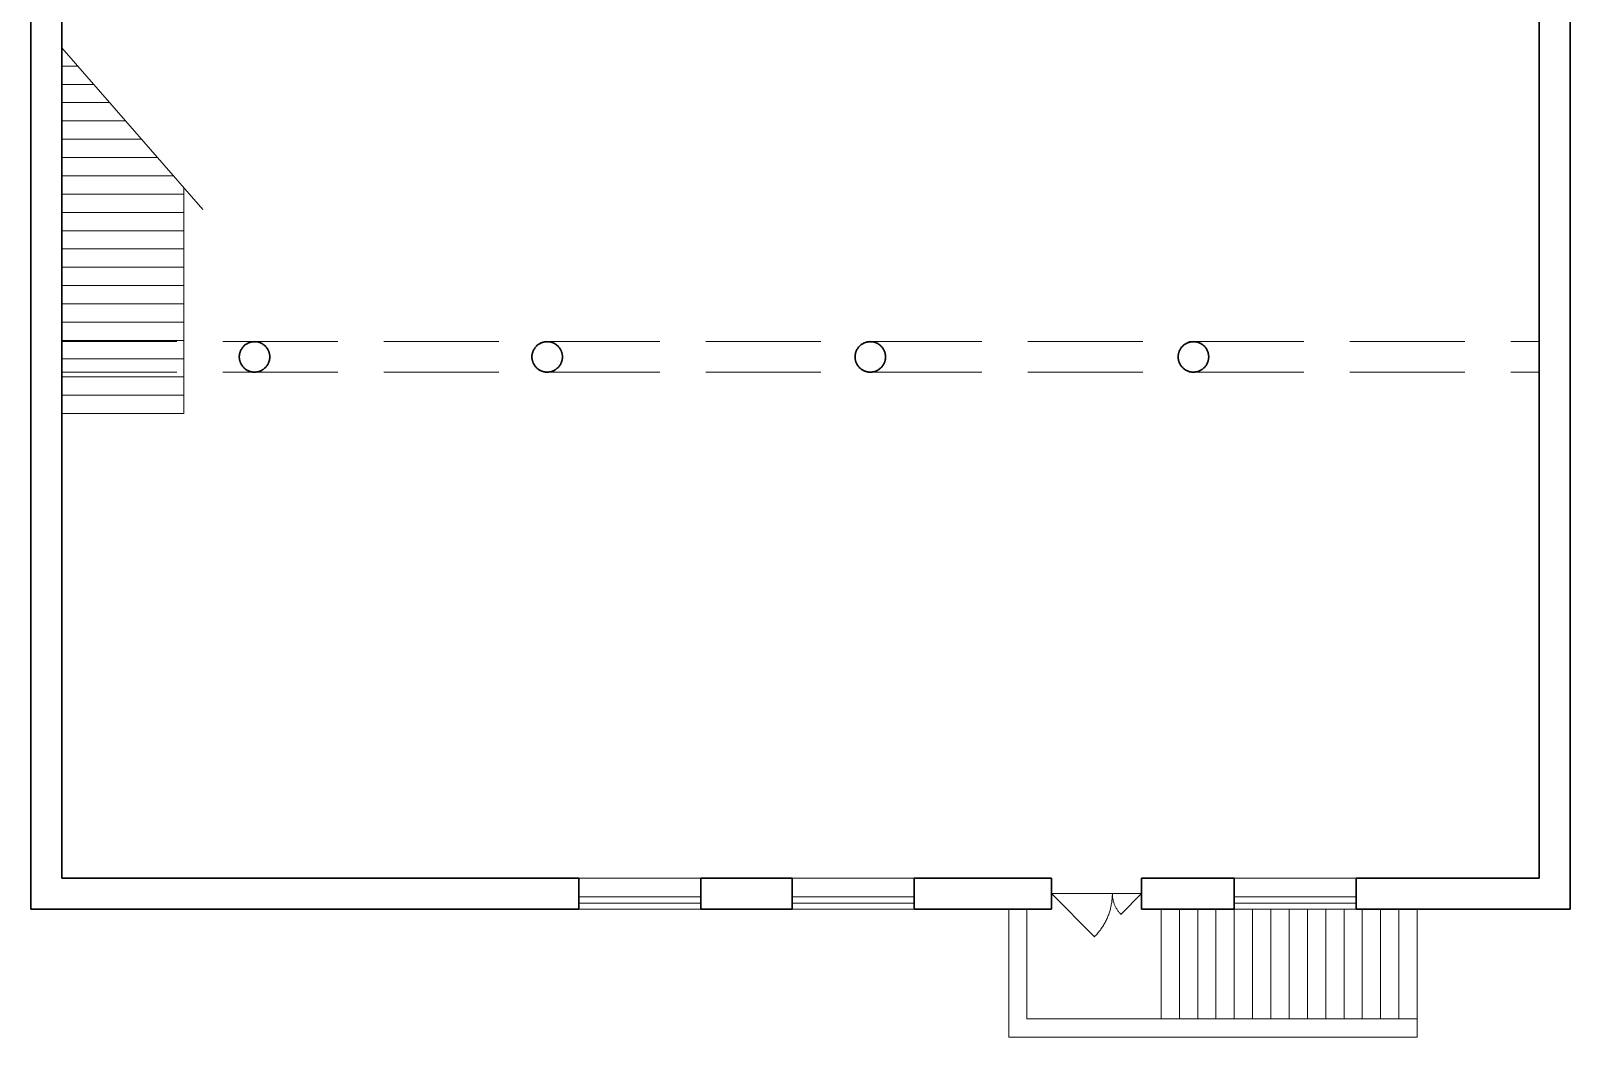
# Model space of a CAD drawing. Header units: metres. Extents: x 2 to 27.2, y 10.3 to 38.2.
# Drawn here: x 2 to 27.25, y 10.25 to 26.76 of the extents above; entities that cross this region are included whole.
import ezdxf

# ---------------------------------------------------------------- set-up
doc = ezdxf.new("R2010")
doc.units = ezdxf.units.M
doc.header["$MEASUREMENT"] = 0
doc.linetypes.add('DGN Style 3', pattern=[2.640572, 1.886123, -0.754449])

msp = doc.modelspace()

# ---------------------------------------------------------------- linework, layer by layer
at = {"color": 7, "linetype": 'Continuous', "lineweight": 30}
for p, q in [((1.998, 36.091), (1.998, 12.351)), ((27.248, 30.371), (27.248, 12.351)), ((26.738, 29.861), (26.738, 12.861)), ((2.508, 28.981), (2.508, 12.861)), ((5.425, 21.47), (5.423, 21.461)), ((5.427, 21.479), (5.425, 21.47)), ((5.43, 21.487), (5.427, 21.479)), ((5.433, 21.496), (5.43, 21.487)), ((5.436, 21.505), (5.433, 21.496)), ((5.44, 21.513), (5.436, 21.505)), ((5.444, 21.521), (5.44, 21.513)), ((5.448, 21.53), (5.444, 21.521)), ((5.453, 21.538), (5.448, 21.53)), ((5.458, 21.545), (5.453, 21.538)), ((5.463, 21.553), (5.458, 21.545)), ((5.468, 21.56), (5.463, 21.553)), ((5.474, 21.568), (5.468, 21.56)), ((5.48, 21.575), (5.474, 21.568)), ((5.486, 21.582), (5.48, 21.575)), ((5.492, 21.588), (5.486, 21.582)), ((5.499, 21.595), (5.492, 21.588)), ((5.506, 21.601), (5.499, 21.595)), ((5.513, 21.606), (5.506, 21.601)), ((5.52, 21.612), (5.513, 21.606)), ((5.527, 21.617), (5.52, 21.612)), ((5.535, 21.622), (5.527, 21.617)), ((5.543, 21.627), (5.535, 21.622)), ((5.551, 21.632), (5.543, 21.627)), ((5.559, 21.636), (5.551, 21.632)), ((5.568, 21.64), (5.559, 21.636)), ((5.576, 21.643), (5.568, 21.64)), ((5.585, 21.646), (5.576, 21.643)), ((5.593, 21.649), (5.585, 21.646)), ((5.602, 21.652), (5.593, 21.649)), ((5.611, 21.654), (5.602, 21.652)), ((5.62, 21.656), (5.611, 21.654)), ((5.629, 21.658), (5.62, 21.656)), ((5.638, 21.659), (5.629, 21.658)), ((5.647, 21.66), (5.638, 21.659)), ((5.657, 21.66), (5.647, 21.66)), ((5.666, 21.661), (5.657, 21.66)), ((5.675, 21.66), (5.666, 21.661)), ((5.684, 21.66), (5.675, 21.66)), ((5.693, 21.659), (5.684, 21.66)), ((5.702, 21.658), (5.693, 21.659)), ((5.711, 21.657), (5.702, 21.658)), ((5.72, 21.655), (5.711, 21.657)), ((5.729, 21.653), (5.72, 21.655)), ((5.738, 21.651), (5.729, 21.653)), ((5.747, 21.648), (5.738, 21.651)), ((5.756, 21.645), (5.747, 21.648)), ((5.764, 21.641), (5.756, 21.645)), ((5.773, 21.638), (5.764, 21.641)), ((5.781, 21.634), (5.773, 21.638)), ((5.789, 21.629), (5.781, 21.634)), ((5.797, 21.625), (5.789, 21.629)), ((5.805, 21.62), (5.797, 21.625)), ((5.812, 21.615), (5.805, 21.62)), ((5.82, 21.609), (5.812, 21.615)), ((5.827, 21.604), (5.82, 21.609)), ((5.834, 21.598), (5.827, 21.604)), ((5.841, 21.591), (5.834, 21.598)), ((5.847, 21.585), (5.841, 21.591)), ((5.854, 21.578), (5.847, 21.585)), ((5.86, 21.571), (5.854, 21.578)), ((5.865, 21.564), (5.86, 21.571)), ((5.871, 21.557), (5.865, 21.564)), ((5.876, 21.549), (5.871, 21.557)), ((5.881, 21.541), (5.876, 21.549)), ((5.886, 21.534), (5.881, 21.541)), ((5.89, 21.526), (5.886, 21.534)), ((5.894, 21.517), (5.89, 21.526)), ((5.898, 21.509), (5.894, 21.517)), ((5.901, 21.5), (5.898, 21.509)), ((5.904, 21.492), (5.901, 21.5)), ((5.907, 21.483), (5.904, 21.492)), ((5.91, 21.474), (5.907, 21.483)), ((5.912, 21.465), (5.91, 21.474)), ((5.914, 21.456), (5.912, 21.465)), ((10.225, 21.47), (10.223, 21.461)), ((10.227, 21.479), (10.225, 21.47)), ((10.23, 21.487), (10.227, 21.479)), ((10.233, 21.496), (10.23, 21.487)), ((10.236, 21.505), (10.233, 21.496)), ((10.24, 21.513), (10.236, 21.505)), ((10.244, 21.521), (10.24, 21.513)), ((10.248, 21.53), (10.244, 21.521)), ((10.253, 21.538), (10.248, 21.53)), ((10.258, 21.545), (10.253, 21.538)), ((10.263, 21.553), (10.258, 21.545)), ((10.268, 21.56), (10.263, 21.553)), ((10.274, 21.568), (10.268, 21.56)), ((10.28, 21.575), (10.274, 21.568)), ((10.286, 21.582), (10.28, 21.575)), ((10.292, 21.588), (10.286, 21.582)), ((10.299, 21.595), (10.292, 21.588)), ((10.306, 21.601), (10.299, 21.595)), ((10.313, 21.606), (10.306, 21.601)), ((10.32, 21.612), (10.313, 21.606)), ((10.327, 21.617), (10.32, 21.612)), ((10.335, 21.622), (10.327, 21.617)), ((10.343, 21.627), (10.335, 21.622)), ((10.351, 21.632), (10.343, 21.627)), ((10.359, 21.636), (10.351, 21.632)), ((10.368, 21.64), (10.359, 21.636)), ((10.376, 21.643), (10.368, 21.64)), ((10.385, 21.646), (10.376, 21.643)), ((10.393, 21.649), (10.385, 21.646)), ((10.402, 21.652), (10.393, 21.649)), ((10.411, 21.654), (10.402, 21.652)), ((10.42, 21.656), (10.411, 21.654)), ((10.429, 21.658), (10.42, 21.656)), ((10.438, 21.659), (10.429, 21.658)), ((10.447, 21.66), (10.438, 21.659)), ((10.457, 21.66), (10.447, 21.66)), ((10.466, 21.661), (10.457, 21.66)), ((10.475, 21.66), (10.466, 21.661)), ((10.484, 21.66), (10.475, 21.66)), ((10.493, 21.659), (10.484, 21.66)), ((10.502, 21.658), (10.493, 21.659)), ((10.511, 21.657), (10.502, 21.658)), ((10.52, 21.655), (10.511, 21.657)), ((10.529, 21.653), (10.52, 21.655)), ((10.538, 21.651), (10.529, 21.653)), ((10.547, 21.648), (10.538, 21.651)), ((10.556, 21.645), (10.547, 21.648)), ((10.564, 21.641), (10.556, 21.645)), ((10.573, 21.638), (10.564, 21.641)), ((10.581, 21.634), (10.573, 21.638)), ((10.589, 21.629), (10.581, 21.634)), ((10.597, 21.625), (10.589, 21.629)), ((10.605, 21.62), (10.597, 21.625)), ((10.612, 21.615), (10.605, 21.62)), ((10.62, 21.609), (10.612, 21.615)), ((10.627, 21.604), (10.62, 21.609)), ((10.634, 21.598), (10.627, 21.604)), ((10.641, 21.591), (10.634, 21.598)), ((10.647, 21.585), (10.641, 21.591)), ((10.654, 21.578), (10.647, 21.585)), ((10.66, 21.571), (10.654, 21.578)), ((10.665, 21.564), (10.66, 21.571)), ((10.671, 21.557), (10.665, 21.564)), ((10.676, 21.549), (10.671, 21.557)), ((10.681, 21.541), (10.676, 21.549)), ((10.686, 21.534), (10.681, 21.541)), ((10.69, 21.526), (10.686, 21.534)), ((10.694, 21.517), (10.69, 21.526)), ((10.698, 21.509), (10.694, 21.517)), ((10.701, 21.5), (10.698, 21.509)), ((10.704, 21.492), (10.701, 21.5)), ((10.707, 21.483), (10.704, 21.492)), ((10.71, 21.474), (10.707, 21.483)), ((10.712, 21.465), (10.71, 21.474)), ((10.714, 21.456), (10.712, 21.465)), ((15.525, 21.47), (15.523, 21.461)), ((15.527, 21.479), (15.525, 21.47)), ((15.53, 21.487), (15.527, 21.479)), ((15.533, 21.496), (15.53, 21.487)), ((15.536, 21.505), (15.533, 21.496)), ((15.54, 21.513), (15.536, 21.505)), ((15.544, 21.521), (15.54, 21.513)), ((15.548, 21.53), (15.544, 21.521)), ((15.553, 21.538), (15.548, 21.53)), ((15.558, 21.545), (15.553, 21.538)), ((15.563, 21.553), (15.558, 21.545)), ((15.568, 21.56), (15.563, 21.553)), ((15.574, 21.568), (15.568, 21.56)), ((15.58, 21.575), (15.574, 21.568)), ((15.586, 21.582), (15.58, 21.575)), ((15.592, 21.588), (15.586, 21.582)), ((15.599, 21.595), (15.592, 21.588)), ((15.606, 21.601), (15.599, 21.595)), ((15.613, 21.606), (15.606, 21.601)), ((15.62, 21.612), (15.613, 21.606)), ((15.627, 21.617), (15.62, 21.612)), ((15.635, 21.622), (15.627, 21.617)), ((15.643, 21.627), (15.635, 21.622)), ((15.651, 21.632), (15.643, 21.627)), ((15.659, 21.636), (15.651, 21.632)), ((15.668, 21.64), (15.659, 21.636)), ((15.676, 21.643), (15.668, 21.64)), ((15.685, 21.646), (15.676, 21.643)), ((15.693, 21.649), (15.685, 21.646)), ((15.702, 21.652), (15.693, 21.649)), ((15.711, 21.654), (15.702, 21.652)), ((15.72, 21.656), (15.711, 21.654)), ((15.729, 21.658), (15.72, 21.656)), ((15.738, 21.659), (15.729, 21.658)), ((15.747, 21.66), (15.738, 21.659)), ((15.757, 21.66), (15.747, 21.66)), ((15.766, 21.661), (15.757, 21.66)), ((15.775, 21.66), (15.766, 21.661)), ((15.784, 21.66), (15.775, 21.66)), ((15.793, 21.659), (15.784, 21.66)), ((15.802, 21.658), (15.793, 21.659)), ((15.811, 21.657), (15.802, 21.658)), ((15.82, 21.655), (15.811, 21.657)), ((15.829, 21.653), (15.82, 21.655)), ((15.838, 21.651), (15.829, 21.653)), ((15.847, 21.648), (15.838, 21.651)), ((15.856, 21.645), (15.847, 21.648)), ((15.864, 21.641), (15.856, 21.645)), ((15.873, 21.638), (15.864, 21.641)), ((15.881, 21.634), (15.873, 21.638)), ((15.889, 21.629), (15.881, 21.634)), ((15.897, 21.625), (15.889, 21.629)), ((15.905, 21.62), (15.897, 21.625)), ((15.912, 21.615), (15.905, 21.62)), ((15.92, 21.609), (15.912, 21.615)), ((15.927, 21.604), (15.92, 21.609)), ((15.934, 21.598), (15.927, 21.604)), ((15.941, 21.591), (15.934, 21.598)), ((15.947, 21.585), (15.941, 21.591)), ((15.954, 21.578), (15.947, 21.585)), ((15.96, 21.571), (15.954, 21.578)), ((15.965, 21.564), (15.96, 21.571)), ((15.971, 21.557), (15.965, 21.564)), ((15.976, 21.549), (15.971, 21.557)), ((15.981, 21.541), (15.976, 21.549)), ((15.986, 21.534), (15.981, 21.541)), ((15.99, 21.526), (15.986, 21.534)), ((15.994, 21.517), (15.99, 21.526)), ((15.998, 21.509), (15.994, 21.517)), ((16.001, 21.5), (15.998, 21.509)), ((16.004, 21.492), (16.001, 21.5)), ((16.007, 21.483), (16.004, 21.492)), ((16.01, 21.474), (16.007, 21.483)), ((16.012, 21.465), (16.01, 21.474)), ((16.014, 21.456), (16.012, 21.465)), ((20.825, 21.47), (20.823, 21.461)), ((20.827, 21.479), (20.825, 21.47)), ((20.83, 21.487), (20.827, 21.479)), ((20.833, 21.496), (20.83, 21.487)), ((20.836, 21.505), (20.833, 21.496)), ((20.84, 21.513), (20.836, 21.505)), ((20.844, 21.521), (20.84, 21.513)), ((20.848, 21.53), (20.844, 21.521)), ((20.853, 21.538), (20.848, 21.53)), ((20.858, 21.545), (20.853, 21.538)), ((20.863, 21.553), (20.858, 21.545)), ((20.868, 21.56), (20.863, 21.553)), ((20.874, 21.568), (20.868, 21.56)), ((20.88, 21.575), (20.874, 21.568)), ((20.886, 21.582), (20.88, 21.575)), ((20.892, 21.588), (20.886, 21.582)), ((20.899, 21.595), (20.892, 21.588)), ((20.906, 21.601), (20.899, 21.595)), ((20.913, 21.606), (20.906, 21.601)), ((20.92, 21.612), (20.913, 21.606)), ((20.927, 21.617), (20.92, 21.612)), ((20.935, 21.622), (20.927, 21.617)), ((20.943, 21.627), (20.935, 21.622)), ((20.951, 21.632), (20.943, 21.627)), ((20.959, 21.636), (20.951, 21.632)), ((20.968, 21.64), (20.959, 21.636)), ((20.976, 21.643), (20.968, 21.64)), ((20.985, 21.646), (20.976, 21.643)), ((20.993, 21.649), (20.985, 21.646)), ((21.002, 21.652), (20.993, 21.649)), ((21.011, 21.654), (21.002, 21.652)), ((21.02, 21.656), (21.011, 21.654)), ((21.029, 21.658), (21.02, 21.656)), ((21.038, 21.659), (21.029, 21.658)), ((21.047, 21.66), (21.038, 21.659)), ((21.057, 21.66), (21.047, 21.66)), ((21.066, 21.661), (21.057, 21.66)), ((21.075, 21.66), (21.066, 21.661)), ((21.084, 21.66), (21.075, 21.66)), ((21.093, 21.659), (21.084, 21.66)), ((21.102, 21.658), (21.093, 21.659)), ((21.111, 21.657), (21.102, 21.658)), ((21.12, 21.655), (21.111, 21.657)), ((21.129, 21.653), (21.12, 21.655)), ((21.138, 21.651), (21.129, 21.653)), ((21.147, 21.648), (21.138, 21.651)), ((21.156, 21.645), (21.147, 21.648)), ((21.164, 21.641), (21.156, 21.645)), ((21.173, 21.638), (21.164, 21.641)), ((21.181, 21.634), (21.173, 21.638)), ((21.189, 21.629), (21.181, 21.634)), ((21.197, 21.625), (21.189, 21.629)), ((21.205, 21.62), (21.197, 21.625)), ((21.212, 21.615), (21.205, 21.62)), ((21.22, 21.609), (21.212, 21.615)), ((21.227, 21.604), (21.22, 21.609)), ((21.234, 21.598), (21.227, 21.604)), ((21.241, 21.591), (21.234, 21.598)), ((21.247, 21.585), (21.241, 21.591)), ((21.254, 21.578), (21.247, 21.585)), ((21.26, 21.571), (21.254, 21.578)), ((21.265, 21.564), (21.26, 21.571)), ((21.271, 21.557), (21.265, 21.564)), ((21.276, 21.549), (21.271, 21.557)), ((21.281, 21.541), (21.276, 21.549)), ((21.286, 21.534), (21.281, 21.541)), ((21.29, 21.526), (21.286, 21.534)), ((21.294, 21.517), (21.29, 21.526)), ((21.298, 21.509), (21.294, 21.517)), ((21.301, 21.5), (21.298, 21.509)), ((21.304, 21.492), (21.301, 21.5)), ((21.307, 21.483), (21.304, 21.492)), ((21.31, 21.474), (21.307, 21.483)), ((21.312, 21.465), (21.31, 21.474)), ((21.314, 21.456), (21.312, 21.465)), ((5.419, 21.434), (5.418, 21.424)), ((5.418, 21.424), (5.418, 21.415)), ((5.418, 21.415), (5.418, 21.406)), ((5.418, 21.406), (5.418, 21.397)), ((5.418, 21.397), (5.419, 21.388)), ((5.42, 21.443), (5.419, 21.434)), ((5.419, 21.388), (5.42, 21.379)), ((5.421, 21.452), (5.42, 21.443)), ((5.42, 21.379), (5.421, 21.369)), ((5.423, 21.461), (5.421, 21.452)), ((5.421, 21.369), (5.423, 21.36)), ((5.423, 21.36), (5.425, 21.351)), ((5.425, 21.351), (5.427, 21.343)), ((5.427, 21.343), (5.43, 21.334)), ((5.43, 21.334), (5.433, 21.325)), ((5.433, 21.325), (5.436, 21.316)), ((5.436, 21.316), (5.44, 21.308)), ((5.44, 21.308), (5.444, 21.3)), ((5.444, 21.3), (5.448, 21.292)), ((5.448, 21.292), (5.453, 21.284)), ((5.453, 21.284), (5.458, 21.276)), ((5.458, 21.276), (5.463, 21.268)), ((5.463, 21.268), (5.468, 21.261)), ((5.468, 21.261), (5.474, 21.253)), ((5.474, 21.253), (5.48, 21.246)), ((5.48, 21.246), (5.486, 21.24)), ((5.486, 21.24), (5.492, 21.233)), ((5.492, 21.233), (5.499, 21.227)), ((5.499, 21.227), (5.506, 21.221)), ((5.506, 21.221), (5.513, 21.215)), ((5.513, 21.215), (5.52, 21.209)), ((5.812, 21.206), (5.82, 21.212)), ((5.82, 21.212), (5.827, 21.218)), ((5.827, 21.218), (5.834, 21.224)), ((5.834, 21.224), (5.841, 21.23)), ((5.841, 21.23), (5.847, 21.236)), ((5.847, 21.236), (5.854, 21.243)), ((5.854, 21.243), (5.86, 21.25)), ((5.86, 21.25), (5.865, 21.257)), ((5.865, 21.257), (5.871, 21.264)), ((5.871, 21.264), (5.876, 21.272)), ((5.876, 21.272), (5.881, 21.28)), ((5.881, 21.28), (5.886, 21.288)), ((5.886, 21.288), (5.89, 21.296)), ((5.89, 21.296), (5.894, 21.304)), ((5.894, 21.304), (5.898, 21.312)), ((5.898, 21.312), (5.901, 21.321)), ((5.901, 21.321), (5.904, 21.329)), ((5.904, 21.329), (5.907, 21.338)), ((5.907, 21.338), (5.91, 21.347)), ((5.91, 21.347), (5.912, 21.356)), ((5.912, 21.356), (5.914, 21.365)), ((5.915, 21.447), (5.914, 21.456)), ((5.914, 21.365), (5.915, 21.374)), ((5.917, 21.438), (5.915, 21.447)), ((5.915, 21.374), (5.917, 21.383)), ((5.917, 21.429), (5.917, 21.438)), ((5.918, 21.42), (5.917, 21.429)), ((5.917, 21.392), (5.918, 21.401)), ((5.917, 21.383), (5.917, 21.392)), ((5.918, 21.411), (5.918, 21.42)), ((5.918, 21.401), (5.918, 21.411)), ((10.219, 21.434), (10.218, 21.424)), ((10.218, 21.424), (10.218, 21.415)), ((10.218, 21.415), (10.218, 21.406)), ((10.218, 21.406), (10.218, 21.397)), ((10.218, 21.397), (10.219, 21.388)), ((10.22, 21.443), (10.219, 21.434)), ((10.219, 21.388), (10.22, 21.379)), ((10.221, 21.452), (10.22, 21.443)), ((10.22, 21.379), (10.221, 21.369)), ((10.223, 21.461), (10.221, 21.452)), ((10.221, 21.369), (10.223, 21.36)), ((10.223, 21.36), (10.225, 21.351)), ((10.225, 21.351), (10.227, 21.343)), ((10.227, 21.343), (10.23, 21.334)), ((10.23, 21.334), (10.233, 21.325)), ((10.233, 21.325), (10.236, 21.316)), ((10.236, 21.316), (10.24, 21.308)), ((10.24, 21.308), (10.244, 21.3)), ((10.244, 21.3), (10.248, 21.292)), ((10.248, 21.292), (10.253, 21.284)), ((10.253, 21.284), (10.258, 21.276)), ((10.258, 21.276), (10.263, 21.268)), ((10.263, 21.268), (10.268, 21.261)), ((10.268, 21.261), (10.274, 21.253)), ((10.274, 21.253), (10.28, 21.246)), ((10.28, 21.246), (10.286, 21.24)), ((10.286, 21.24), (10.292, 21.233)), ((10.292, 21.233), (10.299, 21.227)), ((10.299, 21.227), (10.306, 21.221)), ((10.306, 21.221), (10.313, 21.215)), ((10.313, 21.215), (10.32, 21.209)), ((10.612, 21.206), (10.62, 21.212)), ((10.62, 21.212), (10.627, 21.218)), ((10.627, 21.218), (10.634, 21.224)), ((10.634, 21.224), (10.641, 21.23)), ((10.641, 21.23), (10.647, 21.236)), ((10.647, 21.236), (10.654, 21.243)), ((10.654, 21.243), (10.66, 21.25)), ((10.66, 21.25), (10.665, 21.257)), ((10.665, 21.257), (10.671, 21.264)), ((10.671, 21.264), (10.676, 21.272)), ((10.676, 21.272), (10.681, 21.28)), ((10.681, 21.28), (10.686, 21.288)), ((10.686, 21.288), (10.69, 21.296)), ((10.69, 21.296), (10.694, 21.304)), ((10.694, 21.304), (10.698, 21.312)), ((10.698, 21.312), (10.701, 21.321)), ((10.701, 21.321), (10.704, 21.329)), ((10.704, 21.329), (10.707, 21.338)), ((10.707, 21.338), (10.71, 21.347)), ((10.71, 21.347), (10.712, 21.356)), ((10.712, 21.356), (10.714, 21.365)), ((10.715, 21.447), (10.714, 21.456)), ((10.714, 21.365), (10.715, 21.374)), ((10.717, 21.438), (10.715, 21.447)), ((10.715, 21.374), (10.717, 21.383)), ((10.717, 21.429), (10.717, 21.438)), ((10.718, 21.42), (10.717, 21.429)), ((10.717, 21.392), (10.718, 21.401)), ((10.717, 21.383), (10.717, 21.392)), ((10.718, 21.411), (10.718, 21.42)), ((10.718, 21.401), (10.718, 21.411)), ((15.519, 21.434), (15.518, 21.424)), ((15.518, 21.424), (15.518, 21.415)), ((15.518, 21.415), (15.518, 21.406)), ((15.518, 21.406), (15.518, 21.397)), ((15.518, 21.397), (15.519, 21.388)), ((15.52, 21.443), (15.519, 21.434)), ((15.519, 21.388), (15.52, 21.379)), ((15.521, 21.452), (15.52, 21.443)), ((15.52, 21.379), (15.521, 21.369)), ((15.523, 21.461), (15.521, 21.452)), ((15.521, 21.369), (15.523, 21.36)), ((15.523, 21.36), (15.525, 21.351)), ((15.525, 21.351), (15.527, 21.343)), ((15.527, 21.343), (15.53, 21.334)), ((15.53, 21.334), (15.533, 21.325)), ((15.533, 21.325), (15.536, 21.316)), ((15.536, 21.316), (15.54, 21.308)), ((15.54, 21.308), (15.544, 21.3)), ((15.544, 21.3), (15.548, 21.292)), ((15.548, 21.292), (15.553, 21.284)), ((15.553, 21.284), (15.558, 21.276)), ((15.558, 21.276), (15.563, 21.268)), ((15.563, 21.268), (15.568, 21.261)), ((15.568, 21.261), (15.574, 21.253)), ((15.574, 21.253), (15.58, 21.246)), ((15.58, 21.246), (15.586, 21.24)), ((15.586, 21.24), (15.592, 21.233)), ((15.592, 21.233), (15.599, 21.227)), ((15.599, 21.227), (15.606, 21.221)), ((15.606, 21.221), (15.613, 21.215)), ((15.613, 21.215), (15.62, 21.209)), ((15.912, 21.206), (15.92, 21.212)), ((15.92, 21.212), (15.927, 21.218)), ((15.927, 21.218), (15.934, 21.224)), ((15.934, 21.224), (15.941, 21.23)), ((15.941, 21.23), (15.947, 21.236)), ((15.947, 21.236), (15.954, 21.243)), ((15.954, 21.243), (15.96, 21.25)), ((15.96, 21.25), (15.965, 21.257)), ((15.965, 21.257), (15.971, 21.264)), ((15.971, 21.264), (15.976, 21.272)), ((15.976, 21.272), (15.981, 21.28)), ((15.981, 21.28), (15.986, 21.288)), ((15.986, 21.288), (15.99, 21.296)), ((15.99, 21.296), (15.994, 21.304)), ((15.994, 21.304), (15.998, 21.312)), ((15.998, 21.312), (16.001, 21.321)), ((16.001, 21.321), (16.004, 21.329)), ((16.004, 21.329), (16.007, 21.338)), ((16.007, 21.338), (16.01, 21.347)), ((16.01, 21.347), (16.012, 21.356)), ((16.012, 21.356), (16.014, 21.365)), ((16.015, 21.447), (16.014, 21.456)), ((16.014, 21.365), (16.015, 21.374)), ((16.017, 21.438), (16.015, 21.447)), ((16.015, 21.374), (16.017, 21.383)), ((16.017, 21.429), (16.017, 21.438)), ((16.018, 21.42), (16.017, 21.429)), ((16.017, 21.392), (16.018, 21.401)), ((16.017, 21.383), (16.017, 21.392)), ((16.018, 21.411), (16.018, 21.42)), ((16.018, 21.401), (16.018, 21.411)), ((20.819, 21.434), (20.818, 21.424)), ((20.818, 21.424), (20.818, 21.415)), ((20.818, 21.415), (20.818, 21.406)), ((20.818, 21.406), (20.818, 21.397)), ((20.818, 21.397), (20.819, 21.388)), ((20.82, 21.443), (20.819, 21.434)), ((20.819, 21.388), (20.82, 21.379)), ((20.821, 21.452), (20.82, 21.443)), ((20.82, 21.379), (20.821, 21.369)), ((20.823, 21.461), (20.821, 21.452)), ((20.821, 21.369), (20.823, 21.36)), ((20.823, 21.36), (20.825, 21.351)), ((20.825, 21.351), (20.827, 21.343)), ((20.827, 21.343), (20.83, 21.334)), ((20.83, 21.334), (20.833, 21.325)), ((20.833, 21.325), (20.836, 21.316)), ((20.836, 21.316), (20.84, 21.308)), ((20.84, 21.308), (20.844, 21.3)), ((20.844, 21.3), (20.848, 21.292)), ((20.848, 21.292), (20.853, 21.284)), ((20.853, 21.284), (20.858, 21.276)), ((20.858, 21.276), (20.863, 21.268)), ((20.863, 21.268), (20.868, 21.261)), ((20.868, 21.261), (20.874, 21.253)), ((20.874, 21.253), (20.88, 21.246)), ((20.88, 21.246), (20.886, 21.24)), ((20.886, 21.24), (20.892, 21.233)), ((20.892, 21.233), (20.899, 21.227)), ((20.899, 21.227), (20.906, 21.221)), ((20.906, 21.221), (20.913, 21.215)), ((20.913, 21.215), (20.92, 21.209)), ((21.212, 21.206), (21.22, 21.212)), ((21.22, 21.212), (21.227, 21.218)), ((21.227, 21.218), (21.234, 21.224)), ((21.234, 21.224), (21.241, 21.23)), ((21.241, 21.23), (21.247, 21.236)), ((21.247, 21.236), (21.254, 21.243)), ((21.254, 21.243), (21.26, 21.25)), ((21.26, 21.25), (21.265, 21.257)), ((21.265, 21.257), (21.271, 21.264)), ((21.271, 21.264), (21.276, 21.272)), ((21.276, 21.272), (21.281, 21.28)), ((21.281, 21.28), (21.286, 21.288)), ((21.286, 21.288), (21.29, 21.296)), ((21.29, 21.296), (21.294, 21.304)), ((21.294, 21.304), (21.298, 21.312)), ((21.298, 21.312), (21.301, 21.321)), ((21.301, 21.321), (21.304, 21.329)), ((21.304, 21.329), (21.307, 21.338)), ((21.307, 21.338), (21.31, 21.347)), ((21.31, 21.347), (21.312, 21.356)), ((21.312, 21.356), (21.314, 21.365)), ((21.315, 21.447), (21.314, 21.456)), ((21.314, 21.365), (21.315, 21.374)), ((21.317, 21.438), (21.315, 21.447)), ((21.315, 21.374), (21.317, 21.383)), ((21.317, 21.429), (21.317, 21.438)), ((21.318, 21.42), (21.317, 21.429)), ((21.317, 21.392), (21.318, 21.401)), ((21.317, 21.383), (21.317, 21.392)), ((21.318, 21.411), (21.318, 21.42)), ((21.318, 21.401), (21.318, 21.411)), ((5.52, 21.209), (5.527, 21.204)), ((5.527, 21.204), (5.535, 21.199)), ((5.535, 21.199), (5.543, 21.194)), ((5.543, 21.194), (5.551, 21.19)), ((5.551, 21.19), (5.559, 21.185)), ((5.559, 21.185), (5.568, 21.182)), ((5.568, 21.182), (5.576, 21.178)), ((5.576, 21.178), (5.585, 21.175)), ((5.585, 21.175), (5.593, 21.172)), ((5.593, 21.172), (5.602, 21.169)), ((5.602, 21.169), (5.611, 21.167)), ((5.611, 21.167), (5.62, 21.165)), ((5.62, 21.165), (5.629, 21.164)), ((5.629, 21.164), (5.638, 21.162)), ((5.638, 21.162), (5.647, 21.161)), ((5.647, 21.161), (5.657, 21.161)), ((5.657, 21.161), (5.666, 21.161)), ((5.666, 21.161), (5.675, 21.161)), ((5.675, 21.161), (5.684, 21.161)), ((5.684, 21.161), (5.693, 21.162)), ((5.693, 21.162), (5.702, 21.163)), ((5.702, 21.163), (5.711, 21.164)), ((5.711, 21.164), (5.72, 21.166)), ((5.72, 21.166), (5.729, 21.168)), ((5.729, 21.168), (5.738, 21.171)), ((5.738, 21.171), (5.747, 21.173)), ((5.747, 21.173), (5.756, 21.176)), ((5.756, 21.176), (5.764, 21.18)), ((5.764, 21.18), (5.773, 21.184)), ((5.773, 21.184), (5.781, 21.188)), ((5.781, 21.188), (5.789, 21.192)), ((5.789, 21.192), (5.797, 21.196)), ((5.797, 21.196), (5.805, 21.201)), ((5.805, 21.201), (5.812, 21.206)), ((10.32, 21.209), (10.327, 21.204)), ((10.327, 21.204), (10.335, 21.199)), ((10.335, 21.199), (10.343, 21.194)), ((10.343, 21.194), (10.351, 21.19)), ((10.351, 21.19), (10.359, 21.185)), ((10.359, 21.185), (10.368, 21.182)), ((10.368, 21.182), (10.376, 21.178)), ((10.376, 21.178), (10.385, 21.175)), ((10.385, 21.175), (10.393, 21.172)), ((10.393, 21.172), (10.402, 21.169)), ((10.402, 21.169), (10.411, 21.167)), ((10.411, 21.167), (10.42, 21.165)), ((10.42, 21.165), (10.429, 21.164)), ((10.429, 21.164), (10.438, 21.162)), ((10.438, 21.162), (10.447, 21.161)), ((10.447, 21.161), (10.457, 21.161)), ((10.457, 21.161), (10.466, 21.161)), ((10.466, 21.161), (10.475, 21.161)), ((10.475, 21.161), (10.484, 21.161)), ((10.484, 21.161), (10.493, 21.162)), ((10.493, 21.162), (10.502, 21.163)), ((10.502, 21.163), (10.511, 21.164)), ((10.511, 21.164), (10.52, 21.166)), ((10.52, 21.166), (10.529, 21.168)), ((10.529, 21.168), (10.538, 21.171)), ((10.538, 21.171), (10.547, 21.173)), ((10.547, 21.173), (10.556, 21.176)), ((10.556, 21.176), (10.564, 21.18)), ((10.564, 21.18), (10.573, 21.184)), ((10.573, 21.184), (10.581, 21.188)), ((10.581, 21.188), (10.589, 21.192)), ((10.589, 21.192), (10.597, 21.196)), ((10.597, 21.196), (10.605, 21.201)), ((10.605, 21.201), (10.612, 21.206)), ((15.62, 21.209), (15.627, 21.204)), ((15.627, 21.204), (15.635, 21.199)), ((15.635, 21.199), (15.643, 21.194)), ((15.643, 21.194), (15.651, 21.19)), ((15.651, 21.19), (15.659, 21.185)), ((15.659, 21.185), (15.668, 21.182)), ((15.668, 21.182), (15.676, 21.178)), ((15.676, 21.178), (15.685, 21.175)), ((15.685, 21.175), (15.693, 21.172)), ((15.693, 21.172), (15.702, 21.169)), ((15.702, 21.169), (15.711, 21.167)), ((15.711, 21.167), (15.72, 21.165)), ((15.72, 21.165), (15.729, 21.164)), ((15.729, 21.164), (15.738, 21.162)), ((15.738, 21.162), (15.747, 21.161)), ((15.747, 21.161), (15.757, 21.161)), ((15.757, 21.161), (15.766, 21.161)), ((15.766, 21.161), (15.775, 21.161)), ((15.775, 21.161), (15.784, 21.161)), ((15.784, 21.161), (15.793, 21.162)), ((15.793, 21.162), (15.802, 21.163)), ((15.802, 21.163), (15.811, 21.164)), ((15.811, 21.164), (15.82, 21.166)), ((15.82, 21.166), (15.829, 21.168)), ((15.829, 21.168), (15.838, 21.171)), ((15.838, 21.171), (15.847, 21.173)), ((15.847, 21.173), (15.856, 21.176)), ((15.856, 21.176), (15.864, 21.18)), ((15.864, 21.18), (15.873, 21.184)), ((15.873, 21.184), (15.881, 21.188)), ((15.881, 21.188), (15.889, 21.192)), ((15.889, 21.192), (15.897, 21.196)), ((15.897, 21.196), (15.905, 21.201)), ((15.905, 21.201), (15.912, 21.206)), ((20.92, 21.209), (20.927, 21.204)), ((20.927, 21.204), (20.935, 21.199)), ((20.935, 21.199), (20.943, 21.194)), ((20.943, 21.194), (20.951, 21.19)), ((20.951, 21.19), (20.959, 21.185)), ((20.959, 21.185), (20.968, 21.182)), ((20.968, 21.182), (20.976, 21.178)), ((20.976, 21.178), (20.985, 21.175)), ((20.985, 21.175), (20.993, 21.172)), ((20.993, 21.172), (21.002, 21.169)), ((21.002, 21.169), (21.011, 21.167)), ((21.011, 21.167), (21.02, 21.165)), ((21.02, 21.165), (21.029, 21.164)), ((21.029, 21.164), (21.038, 21.162)), ((21.038, 21.162), (21.047, 21.161)), ((21.047, 21.161), (21.057, 21.161)), ((21.057, 21.161), (21.066, 21.161)), ((21.066, 21.161), (21.075, 21.161)), ((21.075, 21.161), (21.084, 21.161)), ((21.084, 21.161), (21.093, 21.162)), ((21.093, 21.162), (21.102, 21.163)), ((21.102, 21.163), (21.111, 21.164)), ((21.111, 21.164), (21.12, 21.166)), ((21.12, 21.166), (21.129, 21.168)), ((21.129, 21.168), (21.138, 21.171)), ((21.138, 21.171), (21.147, 21.173)), ((21.147, 21.173), (21.156, 21.176)), ((21.156, 21.176), (21.164, 21.18)), ((21.164, 21.18), (21.173, 21.184)), ((21.173, 21.184), (21.181, 21.188)), ((21.181, 21.188), (21.189, 21.192)), ((21.189, 21.192), (21.197, 21.196)), ((21.197, 21.196), (21.205, 21.201)), ((21.205, 21.201), (21.212, 21.206)), ((2.508, 12.861), (10.988, 12.861)), ((10.988, 12.861), (10.988, 12.351)), ((12.988, 12.861), (14.488, 12.861)), ((12.988, 12.861), (12.988, 12.351)), ((14.488, 12.861), (14.488, 12.351)), ((16.488, 12.861), (18.738, 12.861)), ((16.488, 12.861), (16.488, 12.351)), ((18.738, 12.351), (18.738, 12.861)), ((20.218, 12.861), (21.738, 12.861)), ((20.218, 12.351), (20.218, 12.861)), ((21.738, 12.861), (21.738, 12.351)), ((23.738, 12.861), (23.738, 12.351)), ((23.738, 12.861), (26.738, 12.861)), ((1.998, 12.351), (10.988, 12.351)), ((12.988, 12.351), (14.488, 12.351)), ((16.488, 12.351), (18.738, 12.351)), ((20.218, 12.351), (21.738, 12.351)), ((23.738, 12.351), (27.248, 12.351))]:
    msp.add_line(p, q, dxfattribs=at)
at = {"color": 7, "linetype": 'Continuous', "lineweight": 0}
for p, q in [((2.508, 26.481), (4.82, 23.827)), ((2.508, 26.181), (2.769, 26.181)), ((2.508, 25.881), (3.031, 25.881)), ((2.508, 25.581), (3.292, 25.581)), ((2.508, 25.281), (3.554, 25.281)), ((2.508, 24.981), (3.815, 24.981)), ((2.508, 24.681), (4.076, 24.681)), ((2.508, 24.381), (4.338, 24.381)), ((2.508, 24.081), (4.508, 24.081)), ((4.508, 24.185), (4.508, 20.481)), ((2.508, 23.781), (4.508, 23.781)), ((2.508, 23.481), (4.508, 23.481)), ((2.508, 23.181), (4.508, 23.181)), ((2.508, 22.881), (4.508, 22.881)), ((2.508, 22.581), (4.508, 22.581)), ((2.508, 22.281), (4.508, 22.281)), ((2.508, 21.981), (4.508, 21.981)), ((2.508, 21.681), (4.508, 21.681)), ((2.508, 21.381), (4.508, 21.381)), ((2.508, 21.081), (4.508, 21.081)), ((2.508, 20.781), (4.508, 20.781)), ((2.508, 20.481), (4.508, 20.481)), ((10.988, 12.551), (12.988, 12.551)), ((10.988, 12.451), (12.988, 12.451)), ((14.488, 12.551), (16.488, 12.551)), ((14.488, 12.451), (16.488, 12.451)), ((20.218, 12.606), (18.738, 12.606)), ((18.738, 12.606), (19.445, 11.898)), ((19.71, 12.37), (19.714, 12.388)), ((19.714, 12.388), (19.718, 12.406)), ((19.718, 12.406), (19.721, 12.424)), ((19.721, 12.424), (19.725, 12.442)), ((19.725, 12.442), (19.727, 12.46)), ((19.727, 12.46), (19.73, 12.478)), ((19.73, 12.478), (19.732, 12.496)), ((19.732, 12.496), (19.734, 12.514)), ((19.734, 12.514), (19.735, 12.533)), ((19.735, 12.533), (19.737, 12.551)), ((19.737, 12.569), (19.738, 12.587)), ((19.737, 12.551), (19.737, 12.569)), ((19.738, 12.606), (19.738, 12.593)), ((19.738, 12.587), (19.738, 12.606)), ((19.738, 12.593), (19.739, 12.58)), ((19.739, 12.58), (19.74, 12.568)), ((19.74, 12.568), (19.741, 12.555)), ((19.741, 12.555), (19.742, 12.543)), ((19.742, 12.543), (19.744, 12.53)), ((19.744, 12.53), (19.746, 12.518)), ((19.746, 12.518), (19.749, 12.506)), ((19.749, 12.506), (19.751, 12.494)), ((19.751, 12.494), (19.754, 12.481)), ((19.754, 12.481), (19.758, 12.469)), ((19.758, 12.469), (19.762, 12.457)), ((19.762, 12.457), (19.766, 12.445)), ((19.766, 12.445), (19.77, 12.434)), ((19.77, 12.434), (19.775, 12.422)), ((19.775, 12.422), (19.78, 12.41)), ((19.78, 12.41), (19.785, 12.399)), ((19.785, 12.399), (19.79, 12.388)), ((19.79, 12.388), (19.796, 12.377)), ((19.796, 12.377), (19.802, 12.366)), ((20.218, 12.606), (19.879, 12.266)), ((21.738, 12.551), (23.738, 12.551)), ((21.738, 12.451), (23.738, 12.451)), ((19.61, 12.116), (19.619, 12.132)), ((19.619, 12.132), (19.627, 12.148)), ((19.627, 12.148), (19.636, 12.165)), ((19.636, 12.165), (19.643, 12.181)), ((19.643, 12.181), (19.651, 12.198)), ((19.651, 12.198), (19.658, 12.214)), ((19.658, 12.214), (19.665, 12.231)), ((19.665, 12.231), (19.672, 12.248)), ((19.672, 12.248), (19.678, 12.265)), ((19.678, 12.265), (19.684, 12.283)), ((19.684, 12.283), (19.69, 12.3)), ((19.69, 12.3), (19.696, 12.317)), ((19.696, 12.317), (19.701, 12.335)), ((19.701, 12.335), (19.706, 12.353)), ((19.706, 12.353), (19.71, 12.37)), ((19.802, 12.366), (19.809, 12.355)), ((19.809, 12.355), (19.815, 12.344)), ((19.815, 12.344), (19.822, 12.334)), ((19.822, 12.334), (19.83, 12.323)), ((19.83, 12.323), (19.837, 12.313)), ((19.837, 12.313), (19.845, 12.304)), ((19.845, 12.304), (19.853, 12.294)), ((19.853, 12.294), (19.861, 12.284)), ((19.861, 12.284), (19.87, 12.275)), ((19.87, 12.275), (19.879, 12.266)), ((20.538, 12.351), (20.538, 10.551)), ((20.838, 12.351), (20.838, 10.551)), ((21.138, 12.351), (21.138, 10.551)), ((21.438, 12.351), (21.438, 10.551)), ((21.738, 12.351), (21.738, 10.551)), ((22.038, 12.351), (22.038, 10.551)), ((22.338, 12.351), (22.338, 10.551)), ((22.638, 12.351), (22.638, 10.551)), ((22.938, 12.351), (22.938, 10.551)), ((23.238, 12.351), (23.238, 10.551)), ((23.538, 12.351), (23.538, 10.551)), ((23.838, 12.351), (23.838, 10.551)), ((24.138, 12.351), (24.138, 10.551)), ((24.438, 12.351), (24.438, 10.551)), ((24.738, 12.351), (24.738, 10.551)), ((19.445, 11.898), (19.458, 11.912)), ((19.458, 11.912), (19.47, 11.925)), ((19.47, 11.925), (19.483, 11.938)), ((19.483, 11.938), (19.495, 11.952)), ((19.495, 11.952), (19.507, 11.966)), ((19.507, 11.966), (19.518, 11.98)), ((19.518, 11.98), (19.53, 11.994)), ((19.53, 11.994), (19.541, 12.009)), ((19.541, 12.009), (19.551, 12.024)), ((19.551, 12.024), (19.562, 12.039)), ((19.562, 12.039), (19.572, 12.054)), ((19.572, 12.054), (19.582, 12.069)), ((19.582, 12.069), (19.592, 12.085)), ((19.592, 12.085), (19.601, 12.1)), ((19.601, 12.1), (19.61, 12.116))]:
    msp.add_line(p, q, dxfattribs=at)
at = {"color": 251, "linetype": 'DGN Style 3', "lineweight": 0, "true_color": 0x5a5a5a}
for p, q in [((2.508, 21.661), (26.738, 21.661)), ((2.508, 21.161), (26.738, 21.161))]:
    msp.add_line(p, q, dxfattribs=at)
at = {"color": 7, "linetype": 'Continuous', "lineweight": 13}
for p, q in [((12.988, 12.861), (10.988, 12.861)), ((16.488, 12.861), (14.488, 12.861)), ((23.738, 12.861), (21.738, 12.861)), ((10.988, 12.351), (12.988, 12.351)), ((14.488, 12.351), (16.488, 12.351)), ((18.038, 12.351), (18.038, 10.251)), ((18.338, 12.351), (18.338, 10.551)), ((21.738, 12.351), (23.738, 12.351)), ((18.338, 10.551), (24.738, 10.551)), ((24.738, 10.551), (24.738, 10.251)), ((18.038, 10.251), (24.738, 10.251))]:
    msp.add_line(p, q, dxfattribs=at)

doc.saveas('drawing.dxf')
